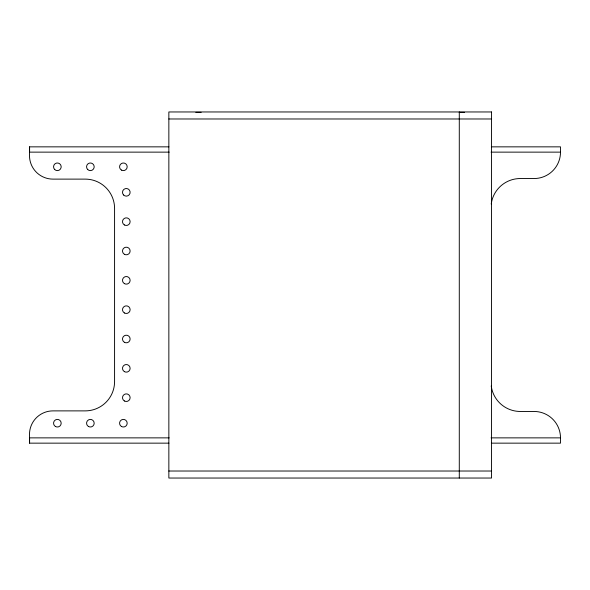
<?xml version="1.0" encoding="UTF-8"?>
<svg xmlns="http://www.w3.org/2000/svg" width="590" height="590" viewBox="0 0 590 590"><rect width="100%" height="100%" fill="white"/><g stroke="black" fill="none" stroke-linecap="round" stroke-linejoin="round"><path stroke-width="0.89" d="M195.843 112.358L201.124 112.358M459.286 112.358L464.566 112.358M168.851 118.981L491.559 118.981M168.939 146.851L29.5 146.851L29.5 155.649A23.467 23.467 0 0 0 52.967 179.117L85.24 179.117A29.338 29.338 0 0 1 114.578 208.454L114.578 381.546A29.338 29.338 0 0 1 85.24 410.883L52.967 410.883A23.467 23.467 0 0 0 29.5 434.351L29.5 443.149L168.939 443.149M491.359 146.851L560.5 146.851L560.5 152.132A26.402 26.402 0 0 1 534.098 178.534L520.306 178.534A29.338 29.338 0 0 0 491.219 204.037M29.5 152.132L169.19 152.132M491.064 152.132L560.5 152.132M29.5 437.869L169.19 437.869M491.064 437.869L560.5 437.869L560.5 443.149L491.359 443.149M168.851 471.019L491.559 471.019M459.286 111.96L459.286 478.04M29.603 146.851L29.603 152.132M29.603 437.869L29.603 443.149M560.5 437.869A26.402 26.402 0 0 0 534.098 411.466L520.306 411.466A29.338 29.338 0 0 1 491.219 385.963M491.559 111.96L168.851 111.96L168.851 478.04L491.559 478.04L491.559 111.96M54.671 169.492A3.813 3.813 0 0 0 61.058 167.781A3.813 3.813 0 0 0 56.382 163.113A3.813 3.813 0 0 0 54.671 169.492M87.674 169.492A3.813 3.813 0 0 0 94.061 167.781A3.813 3.813 0 0 0 89.385 163.113A3.813 3.813 0 0 0 87.674 169.492M121.474 170.097A3.813 3.813 0 0 0 127.189 166.8A3.813 3.813 0 0 0 121.474 163.496A3.813 3.813 0 0 0 121.474 170.097M123.612 195.017A3.813 3.813 0 0 0 129.999 193.306A3.813 3.813 0 0 0 125.323 188.638A3.813 3.813 0 0 0 123.612 195.017M124.409 224.96A3.813 3.813 0 0 0 130.125 221.656A3.813 3.813 0 0 0 124.409 218.352A3.813 3.813 0 0 0 124.409 224.96M124.409 254.297A3.813 3.813 0 0 0 130.125 250.993A3.813 3.813 0 0 0 124.409 247.689A3.813 3.813 0 0 0 124.409 254.297M124.409 283.635A3.813 3.813 0 0 0 130.125 280.331A3.813 3.813 0 0 0 124.409 277.027A3.813 3.813 0 0 0 124.409 283.635M124.409 312.973A3.813 3.813 0 0 0 130.125 309.669A3.813 3.813 0 0 0 124.409 306.365A3.813 3.813 0 0 0 124.409 312.973M124.409 342.311A3.813 3.813 0 0 0 130.125 339.007A3.813 3.813 0 0 0 124.409 335.703A3.813 3.813 0 0 0 124.409 342.311M124.409 371.648A3.813 3.813 0 0 0 130.125 368.344A3.813 3.813 0 0 0 124.409 365.04A3.813 3.813 0 0 0 124.409 371.648M55.46 426.504A3.813 3.813 0 0 0 61.183 423.2A3.813 3.813 0 0 0 55.46 419.903A3.813 3.813 0 0 0 55.46 426.504M88.471 426.504A3.813 3.813 0 0 0 94.186 423.2A3.813 3.813 0 0 0 88.471 419.903A3.813 3.813 0 0 0 88.471 426.504M121.474 426.504A3.813 3.813 0 0 0 127.189 423.2A3.813 3.813 0 0 0 121.474 419.903A3.813 3.813 0 0 0 121.474 426.504M124.409 400.979A3.813 3.813 0 0 0 130.125 397.682A3.813 3.813 0 0 0 124.409 394.378A3.813 3.813 0 0 0 124.409 400.979"/></g></svg>
